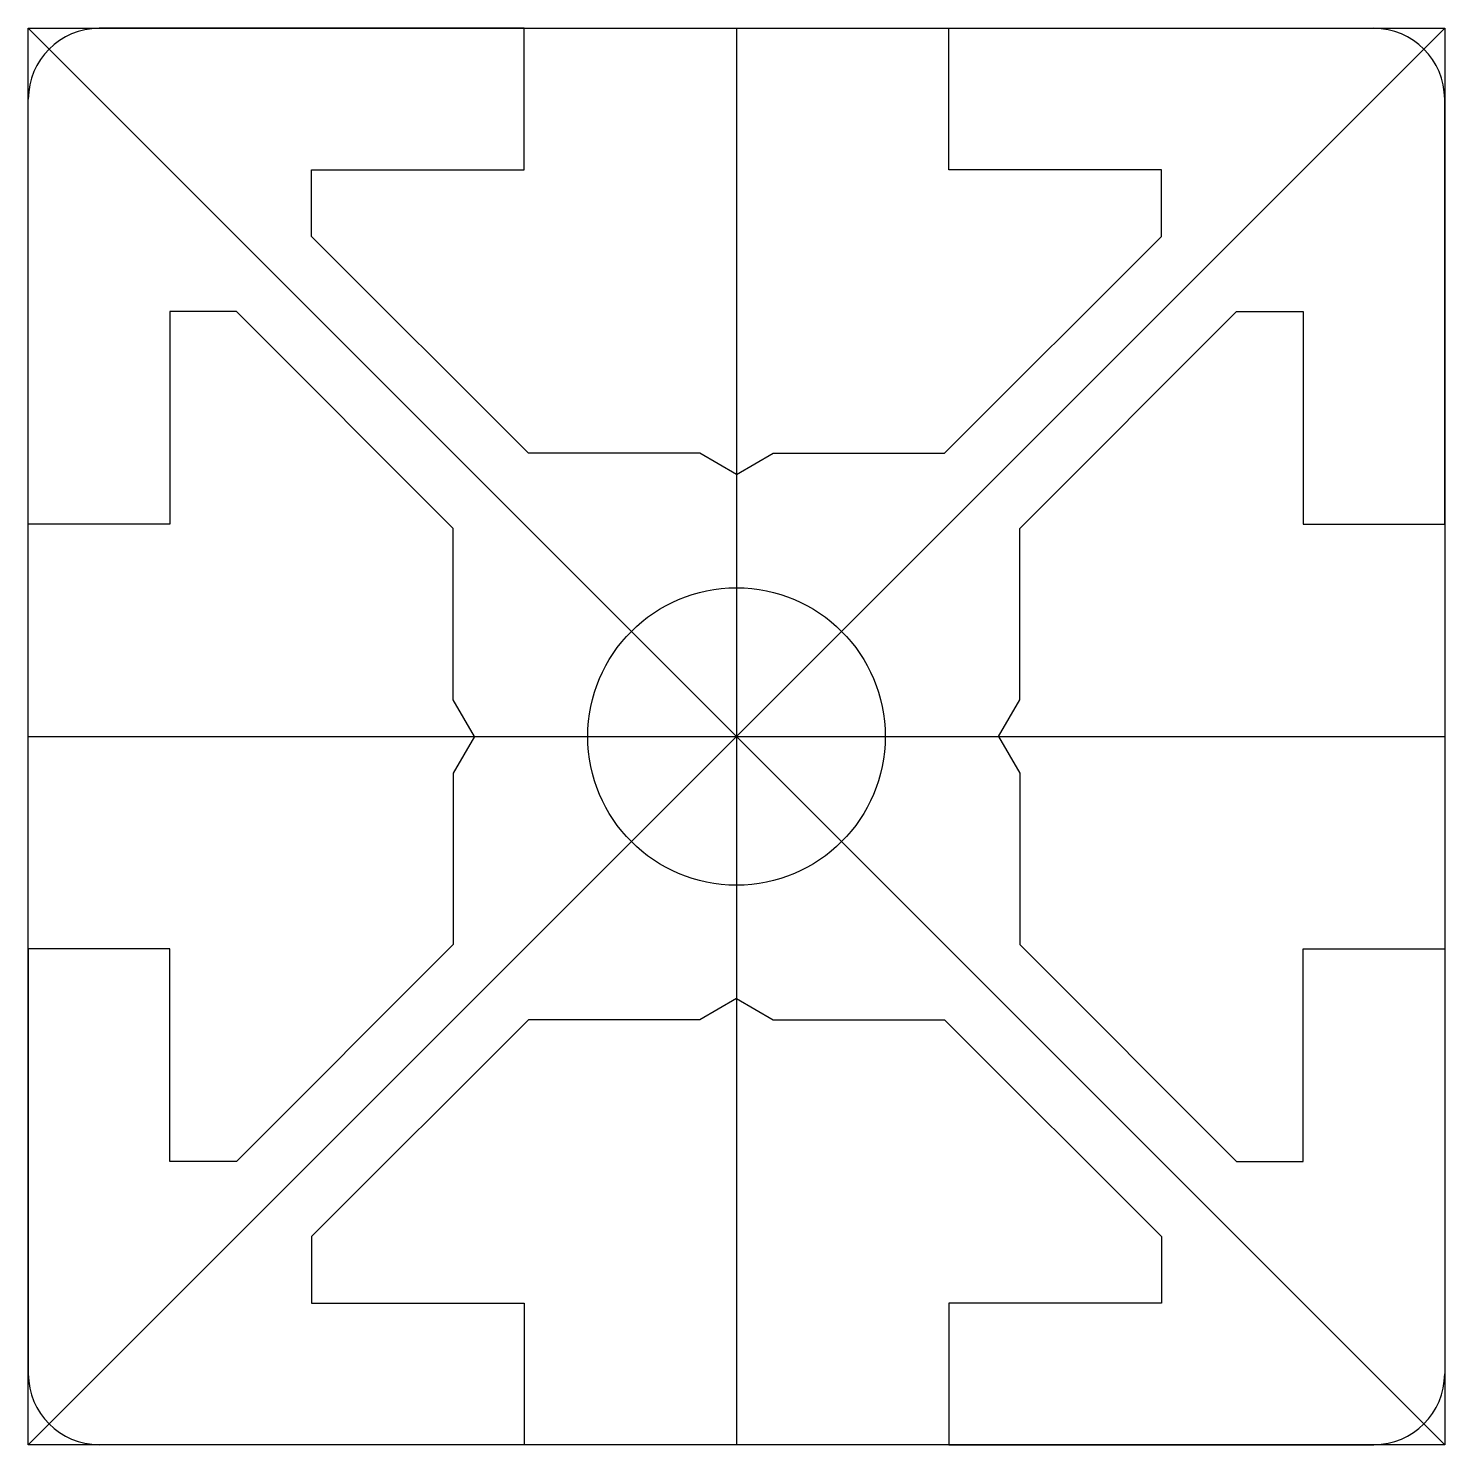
# Model space of a CAD drawing. Header units: millimetres. Extents: x -10 to 10, y -10 to 10.
import ezdxf

# ---------------------------------------------------------------- set-up
doc = ezdxf.new("R2010")
doc.units = ezdxf.units.MM
doc.layers.get('0').update_dxf_attribs({"linetype": 'CONTINUOUS'})

msp = doc.modelspace()

# ---------------------------------------------------------------- linework, layer by layer
for p, q in [((-10, 10), (10, -10)), ((10, 10), (-10, -10)), ((-3, 10), (-9, 10)), ((-3, 8), (-3, 10)), ((0, 10), (0, -10)), ((3, 8), (3, 10)), ((3, 10), (9, 10)), ((-10, 3), (-10, 9)), ((10, 3), (10, 9)), ((-6, 8), (-3, 8)), ((-6, 7.061), (-6, 8)), ((6, 8), (3, 8)), ((6, 7.061), (6, 8)), ((-2.939, 4), (-6, 7.061)), ((2.939, 4), (6, 7.061)), ((-8, 6), (-8, 3)), ((-7.061, 6), (-8, 6)), ((-4, 2.939), (-7.061, 6)), ((4, 2.939), (7.061, 6)), ((7.061, 6), (8, 6)), ((8, 6), (8, 3)), ((-0.52, 4), (-2.939, 4)), ((0, 3.7), (-0.52, 4)), ((0, 3.7), (0.52, 4)), ((0.52, 4), (2.939, 4)), ((-8, 3), (-10, 3)), ((-4, 0.52), (-4, 2.939)), ((4, 0.52), (4, 2.939)), ((8, 3), (10, 3)), ((-3.7, 0), (-4, 0.52)), ((3.7, 0), (4, 0.52)), ((-10, 0), (10, 0)), ((-3.7, 0), (-4, -0.52)), ((3.7, 0), (4, -0.52)), ((-4, -0.52), (-4, -2.939)), ((4, -0.52), (4, -2.939)), ((-10, -3), (-10, -9)), ((-8, -3), (-10, -3)), ((-8, -6), (-8, -3)), ((-4, -2.939), (-7.061, -6)), ((4, -2.939), (7.061, -6)), ((8, -6), (8, -3)), ((8, -3), (10, -3)), ((10, -3), (10, -9)), ((0, -3.7), (-0.52, -4)), ((0, -3.7), (0.52, -4)), ((-2.939, -4), (-6, -7.061)), ((-0.52, -4), (-2.939, -4)), ((0.52, -4), (2.939, -4)), ((2.939, -4), (6, -7.061)), ((-7.061, -6), (-8, -6)), ((7.061, -6), (8, -6)), ((-6, -7.061), (-6, -8)), ((6, -7.061), (6, -8)), ((-6, -8), (-3, -8)), ((-3, -8), (-3, -10)), ((3, -8), (3, -10)), ((6, -8), (3, -8)), ((-3, -10), (-9, -10)), ((3, -10), (9, -10))]:
    msp.add_line(p, q)
msp.add_lwpolyline([(-10, 10), (10, 10), (10, -10), (-10, -10)], close=True)
msp.add_circle((0, 0), 2.1)
for centre, start, end in [((9, 9), 0, 90), ((-9, 9), 90, 180), ((-9, -9), 180, 270), ((9, -9), -90, 0)]:
    msp.add_arc(centre, 1, start, end)

doc.saveas('drawing.dxf')
